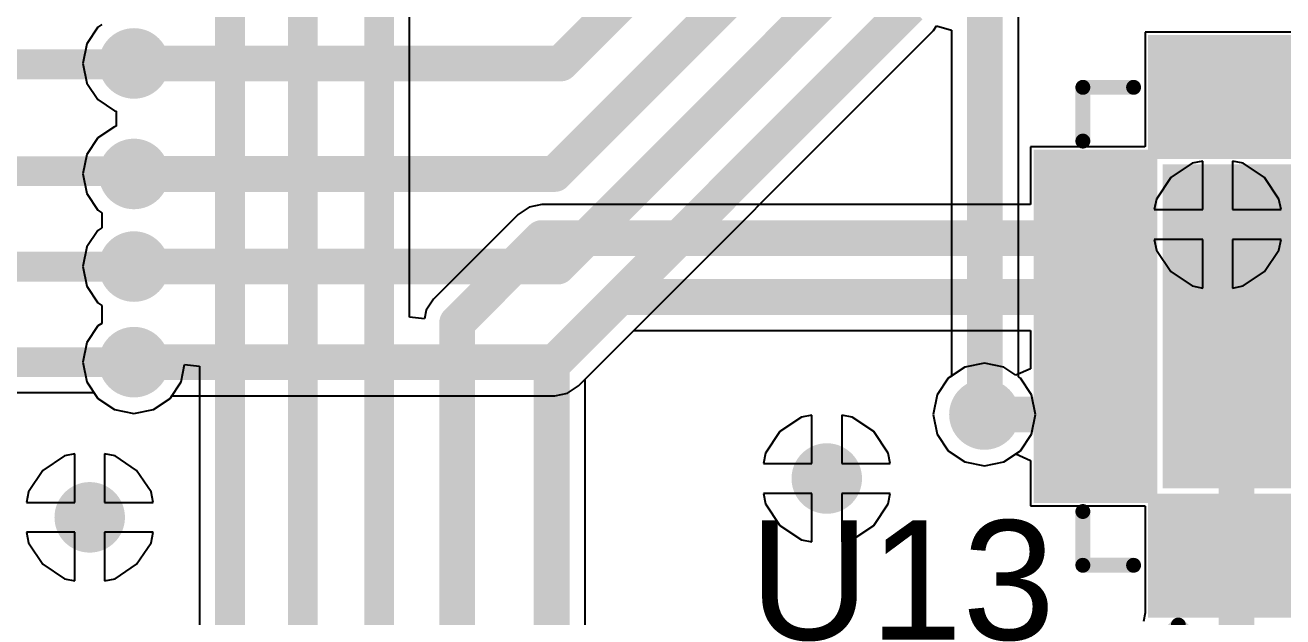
# Model space of a CAD drawing. Header units: millimetres. Extents: x -0.26 to 4.68, y -0.29 to 2.93.
# Drawn here: x 3.4824 to 3.9038, y 1.3637 to 1.5618 of the extents above; entities that cross this region are included whole.
import ezdxf

# ---------------------------------------------------------------- set-up
doc = ezdxf.new("R2010")
doc.units = ezdxf.units.MM
doc.header["$MEASUREMENT"] = 0
for name, color, linetype in [('BottomLayer', 5, 'Continuous'), ('BottomSolder', 6, 'Continuous'), ('TopLayer', 1, 'Continuous'), ('TopOverlay', 2, 'Continuous'), ('TopPaste', 8, 'Continuous'), ('TopSolder', 216, 'Continuous'), ('ViaHoleLayer', 16, 'Continuous')]:
    doc.layers.add(name, color=color, linetype=linetype)
doc.styles.add('Arial', font='arial.ttf', dxfattribs={"height": 0.2})

# ---------------------------------------------------------------- blocks, each defined once
blk = doc.blocks.new('24_QFN__4_4__25')
at = {"layer": 'TopLayer'}
for points in [[(-0.05512, 0.06004), (-0.05512, 0.0935), (-0.04331, 0.0935), (-0.04331, 0.06004)], [(-0.03543, 0.06004), (-0.03543, 0.0935), (-0.02362, 0.0935), (-0.02362, 0.06004)], [(-0.01575, 0.06004), (-0.01575, 0.0935), (-0.00394, 0.0935), (-0.00394, 0.06004)], [(0.00394, 0.06004), (0.00394, 0.0935), (0.01575, 0.0935), (0.01575, 0.06004)], [(0.02362, 0.06004), (0.02362, 0.0935), (0.03543, 0.0935), (0.03543, 0.06004)], [(0.04331, 0.06004), (0.04331, 0.0935), (0.05512, 0.0935), (0.05512, 0.06004)], [(-0.0935, 0.05512), (-0.06004, 0.05512), (-0.06004, 0.04331), (-0.0935, 0.04331)], [(0.06004, 0.05512), (0.0935, 0.05512), (0.0935, 0.04331), (0.06004, 0.04331)], [(-0.0502, -0.0502), (-0.0502, 0.0502), (0.0502, 0.0502), (0.0502, -0.0502)], [(-0.0935, 0.03543), (-0.06004, 0.03543), (-0.06004, 0.02362), (-0.0935, 0.02362)], [(0.06004, 0.03543), (0.0935, 0.03543), (0.0935, 0.02362), (0.06004, 0.02362)], [(-0.0935, 0.01575), (-0.06004, 0.01575), (-0.06004, 0.00394), (-0.0935, 0.00394)], [(0.06004, 0.01575), (0.0935, 0.01575), (0.0935, 0.00394), (0.06004, 0.00394)], [(-0.0935, -0.00394), (-0.06004, -0.00394), (-0.06004, -0.01575), (-0.0935, -0.01575)], [(0.06004, -0.00394), (0.0935, -0.00394), (0.0935, -0.01575), (0.06004, -0.01575)], [(-0.0935, -0.02362), (-0.06004, -0.02362), (-0.06004, -0.03543), (-0.0935, -0.03543)], [(0.06004, -0.02362), (0.0935, -0.02362), (0.0935, -0.03543), (0.06004, -0.03543)], [(-0.0935, -0.04331), (-0.06004, -0.04331), (-0.06004, -0.05512), (-0.0935, -0.05512)], [(0.06004, -0.04331), (0.0935, -0.04331), (0.0935, -0.05512), (0.06004, -0.05512)], [(-0.04331, -0.06004), (-0.04331, -0.0935), (-0.05512, -0.0935), (-0.05512, -0.06004)], [(-0.02362, -0.06004), (-0.02362, -0.0935), (-0.03543, -0.0935), (-0.03543, -0.06004)], [(-0.00394, -0.06004), (-0.00394, -0.0935), (-0.01575, -0.0935), (-0.01575, -0.06004)], [(0.01575, -0.06004), (0.01575, -0.0935), (0.00394, -0.0935), (0.00394, -0.06004)], [(0.03543, -0.06004), (0.03543, -0.0935), (0.02362, -0.0935), (0.02362, -0.06004)], [(0.05512, -0.06004), (0.05512, -0.0935), (0.04331, -0.0935), (0.04331, -0.06004)]]:
    blk.add_hatch(color=1, dxfattribs=at).paths.add_polyline_path(points)
at = {"layer": 'TopPaste'}
for points in [[(-0.05512, 0.06004), (-0.05512, 0.0935), (-0.04331, 0.0935), (-0.04331, 0.06004)], [(-0.03543, 0.06004), (-0.03543, 0.0935), (-0.02362, 0.0935), (-0.02362, 0.06004)], [(-0.01575, 0.06004), (-0.01575, 0.0935), (-0.00394, 0.0935), (-0.00394, 0.06004)], [(0.00394, 0.06004), (0.00394, 0.0935), (0.01575, 0.0935), (0.01575, 0.06004)], [(0.02362, 0.06004), (0.02362, 0.0935), (0.03543, 0.0935), (0.03543, 0.06004)], [(0.04331, 0.06004), (0.04331, 0.0935), (0.05512, 0.0935), (0.05512, 0.06004)], [(-0.0935, 0.05512), (-0.06004, 0.05512), (-0.06004, 0.04331), (-0.0935, 0.04331)], [(0.06004, 0.05512), (0.0935, 0.05512), (0.0935, 0.04331), (0.06004, 0.04331)], [(-0.0502, -0.0502), (-0.0502, 0.0502), (0.0502, 0.0502), (0.0502, -0.0502)], [(-0.0935, 0.03543), (-0.06004, 0.03543), (-0.06004, 0.02362), (-0.0935, 0.02362)], [(0.06004, 0.03543), (0.0935, 0.03543), (0.0935, 0.02362), (0.06004, 0.02362)], [(-0.0935, 0.01575), (-0.06004, 0.01575), (-0.06004, 0.00394), (-0.0935, 0.00394)], [(0.06004, 0.01575), (0.0935, 0.01575), (0.0935, 0.00394), (0.06004, 0.00394)], [(-0.0935, -0.00394), (-0.06004, -0.00394), (-0.06004, -0.01575), (-0.0935, -0.01575)], [(0.06004, -0.00394), (0.0935, -0.00394), (0.0935, -0.01575), (0.06004, -0.01575)], [(-0.0935, -0.02362), (-0.06004, -0.02362), (-0.06004, -0.03543), (-0.0935, -0.03543)], [(0.06004, -0.02362), (0.0935, -0.02362), (0.0935, -0.03543), (0.06004, -0.03543)], [(-0.0935, -0.04331), (-0.06004, -0.04331), (-0.06004, -0.05512), (-0.0935, -0.05512)], [(0.06004, -0.04331), (0.0935, -0.04331), (0.0935, -0.05512), (0.06004, -0.05512)], [(-0.04331, -0.06004), (-0.04331, -0.0935), (-0.05512, -0.0935), (-0.05512, -0.06004)], [(-0.02362, -0.06004), (-0.02362, -0.0935), (-0.03543, -0.0935), (-0.03543, -0.06004)], [(-0.00394, -0.06004), (-0.00394, -0.0935), (-0.01575, -0.0935), (-0.01575, -0.06004)], [(0.01575, -0.06004), (0.01575, -0.0935), (0.00394, -0.0935), (0.00394, -0.06004)], [(0.03543, -0.06004), (0.03543, -0.0935), (0.02362, -0.0935), (0.02362, -0.06004)], [(0.05512, -0.06004), (0.05512, -0.0935), (0.04331, -0.0935), (0.04331, -0.06004)]]:
    blk.add_hatch(color=8, dxfattribs=at).paths.add_polyline_path(points)
at = {"layer": 'TopSolder'}
for points in [[(-0.05912, 0.05604), (-0.05912, 0.0975), (-0.03931, 0.0975), (-0.03931, 0.05604)], [(-0.03943, 0.05604), (-0.03943, 0.0975), (-0.01962, 0.0975), (-0.01962, 0.05604)], [(-0.01975, 0.05604), (-0.01975, 0.0975), (0.00006, 0.0975), (0.00006, 0.05604)], [(-0.00006, 0.05604), (-0.00006, 0.0975), (0.01975, 0.0975), (0.01975, 0.05604)], [(0.01962, 0.05604), (0.01962, 0.0975), (0.03943, 0.0975), (0.03943, 0.05604)], [(0.03931, 0.05604), (0.03931, 0.0975), (0.05912, 0.0975), (0.05912, 0.05604)], [(-0.0975, 0.05912), (-0.05604, 0.05912), (-0.05604, 0.03931), (-0.0975, 0.03931)], [(0.05604, 0.05912), (0.0975, 0.05912), (0.0975, 0.03931), (0.05604, 0.03931)], [(-0.0542, -0.0542), (-0.0542, 0.0542), (0.0542, 0.0542), (0.0542, -0.0542)], [(-0.0975, 0.03943), (-0.05604, 0.03943), (-0.05604, 0.01962), (-0.0975, 0.01962)], [(0.05604, 0.03943), (0.0975, 0.03943), (0.0975, 0.01962), (0.05604, 0.01962)], [(-0.0975, 0.01975), (-0.05604, 0.01975), (-0.05604, -0.00006), (-0.0975, -0.00006)], [(0.05604, 0.01975), (0.0975, 0.01975), (0.0975, -0.00006), (0.05604, -0.00006)], [(-0.0975, 0.00006), (-0.05604, 0.00006), (-0.05604, -0.01975), (-0.0975, -0.01975)], [(0.05604, 0.00006), (0.0975, 0.00006), (0.0975, -0.01975), (0.05604, -0.01975)], [(-0.0975, -0.01962), (-0.05604, -0.01962), (-0.05604, -0.03943), (-0.0975, -0.03943)], [(0.05604, -0.01962), (0.0975, -0.01962), (0.0975, -0.03943), (0.05604, -0.03943)], [(-0.0975, -0.03931), (-0.05604, -0.03931), (-0.05604, -0.05912), (-0.0975, -0.05912)], [(0.05604, -0.03931), (0.0975, -0.03931), (0.0975, -0.05912), (0.05604, -0.05912)], [(-0.03931, -0.05604), (-0.03931, -0.0975), (-0.05912, -0.0975), (-0.05912, -0.05604)], [(-0.01962, -0.05604), (-0.01962, -0.0975), (-0.03943, -0.0975), (-0.03943, -0.05604)], [(0.00006, -0.05604), (0.00006, -0.0975), (-0.01975, -0.0975), (-0.01975, -0.05604)], [(0.01975, -0.05604), (0.01975, -0.0975), (-0.00006, -0.0975), (-0.00006, -0.05604)], [(0.03943, -0.05604), (0.03943, -0.0975), (0.01962, -0.0975), (0.01962, -0.05604)], [(0.05912, -0.05604), (0.05912, -0.0975), (0.03931, -0.0975), (0.03931, -0.05604)]]:
    blk.add_hatch(color=216, dxfattribs=at).paths.add_polyline_path(points)
at = {"layer": 'TopOverlay', "const_width": 0.005}
for points in [[(-0.08, 0.081), (-0.062, 0.081)], [(-0.08, 0.081), (-0.08, 0.064)], [(0.062, 0.081), (0.08, 0.081)], [(0.08, 0.081), (0.08, 0.064)], [(-0.105, 0.054), (-0.105, 0.044)], [(-0.105, 0.054), (-0.1, 0.049)], [(-0.1, 0.049), (-0.105, 0.044)], [(-0.08, -0.064), (-0.08, -0.081)], [(0.08, -0.064), (0.08, -0.081)], [(-0.08, -0.081), (-0.062, -0.081)], [(0.062, -0.081), (0.08, -0.081)]]:
    blk.add_lwpolyline(points, dxfattribs=at)
at = {"layer": 'TopOverlay', "const_width": 0.0025}
for points in [[(-0.08125, 0.081, 1), (-0.07875, 0.081, 1)], [(-0.08125, 0.081, 1), (-0.07875, 0.081, 1)], [(-0.06325, 0.081, 1), (-0.06075, 0.081, 1)], [(0.06075, 0.081, 1), (0.06325, 0.081, 1)], [(0.07875, 0.081, 1), (0.08125, 0.081, 1)], [(0.07875, 0.081, 1), (0.08125, 0.081, 1)], [(-0.08125, 0.064, 1), (-0.07875, 0.064, 1)], [(0.07875, 0.064, 1), (0.08125, 0.064, 1)], [(-0.10625, 0.054, 1), (-0.10375, 0.054, 1)], [(-0.10625, 0.054, 1), (-0.10375, 0.054, 1)], [(-0.10125, 0.049, 1), (-0.09875, 0.049, 1)], [(-0.10125, 0.049, 1), (-0.09875, 0.049, 1)], [(-0.10625, 0.044, 1), (-0.10375, 0.044, 1)], [(-0.10625, 0.044, 1), (-0.10375, 0.044, 1)], [(-0.08125, -0.064, 1), (-0.07875, -0.064, 1)], [(0.07875, -0.064, 1), (0.08125, -0.064, 1)], [(-0.08125, -0.081, 1), (-0.07875, -0.081, 1)], [(-0.08125, -0.081, 1), (-0.07875, -0.081, 1)], [(-0.06325, -0.081, 1), (-0.06075, -0.081, 1)], [(0.06075, -0.081, 1), (0.06325, -0.081, 1)], [(0.07875, -0.081, 1), (0.08125, -0.081, 1)], [(0.07875, -0.081, 1), (0.08125, -0.081, 1)]]:
    blk.add_lwpolyline(points, format="xyb", close=True, dxfattribs=at)

msp = doc.modelspace()

# ---------------------------------------------------------------- hatches: boundary and pattern name
at = {"layer": 'BottomLayer'}
h = msp.add_hatch(color=5, dxfattribs=at)
edge = h.paths.add_edge_path()
edge.add_arc((3.51882, 1.54895), 0.01181, 0, 360)
h = msp.add_hatch(color=5, dxfattribs=at)
edge = h.paths.add_edge_path()
edge.add_arc((3.51882, 1.51195), 0.01181, 0, 360)
h = msp.add_hatch(color=5, dxfattribs=at)
edge = h.paths.add_edge_path()
edge.add_arc((3.882, 1.495), 0.01181, 0, 360)
h = msp.add_hatch(color=5, dxfattribs=at)
edge = h.paths.add_edge_path()
edge.add_arc((3.51882, 1.48095), 0.01181, 0, 360)
h = msp.add_hatch(color=5, dxfattribs=at)
edge = h.paths.add_edge_path()
edge.add_arc((3.51882, 1.44895), 0.01181, 0, 360)
h = msp.add_hatch(color=5, dxfattribs=at)
edge = h.paths.add_edge_path()
edge.add_arc((3.80382, 1.43142), 0.01181, 0, 360)
h = msp.add_hatch(color=5, dxfattribs=at)
edge = h.paths.add_edge_path()
edge.add_arc((3.751, 1.41), 0.01181, 0, 360)
h = msp.add_hatch(color=5, dxfattribs=at)
edge = h.paths.add_edge_path()
edge.add_arc((3.504, 1.397), 0.01181, 0, 360)
at = {"layer": 'BottomSolder'}
h = msp.add_hatch(color=6, dxfattribs=at)
edge = h.paths.add_edge_path()
edge.add_arc((3.51882, 1.54895), 0.00591, 0, 360)
h = msp.add_hatch(color=6, dxfattribs=at)
edge = h.paths.add_edge_path()
edge.add_arc((3.51882, 1.51195), 0.00591, 0, 360)
h = msp.add_hatch(color=6, dxfattribs=at)
edge = h.paths.add_edge_path()
edge.add_arc((3.882, 1.495), 0.00591, 0, 360)
h = msp.add_hatch(color=6, dxfattribs=at)
edge = h.paths.add_edge_path()
edge.add_arc((3.51882, 1.48095), 0.00591, 0, 360)
h = msp.add_hatch(color=6, dxfattribs=at)
edge = h.paths.add_edge_path()
edge.add_arc((3.51882, 1.44895), 0.00591, 0, 360)
h = msp.add_hatch(color=6, dxfattribs=at)
edge = h.paths.add_edge_path()
edge.add_arc((3.80382, 1.43142), 0.00591, 0, 360)
h = msp.add_hatch(color=6, dxfattribs=at)
edge = h.paths.add_edge_path()
edge.add_arc((3.751, 1.41), 0.00591, 0, 360)
h = msp.add_hatch(color=6, dxfattribs=at)
edge = h.paths.add_edge_path()
edge.add_arc((3.504, 1.397), 0.00591, 0, 360)
at = {"layer": 'TopLayer'}
h = msp.add_hatch(color=1, dxfattribs=at)
edge = h.paths.add_edge_path()
edge.add_arc((3.51882, 1.54895), 0.01181, 0, 360)
h = msp.add_hatch(color=1, dxfattribs=at)
edge = h.paths.add_edge_path()
edge.add_arc((3.51882, 1.51195), 0.01181, 0, 360)
h = msp.add_hatch(color=1, dxfattribs=at)
edge = h.paths.add_edge_path()
edge.add_arc((3.882, 1.495), 0.01181, 0, 360)
h = msp.add_hatch(color=1, dxfattribs=at)
edge = h.paths.add_edge_path()
edge.add_arc((3.51882, 1.48095), 0.01181, 0, 360)
h = msp.add_hatch(color=1, dxfattribs=at)
edge = h.paths.add_edge_path()
edge.add_arc((3.51882, 1.44895), 0.01181, 0, 360)
h = msp.add_hatch(color=1, dxfattribs=at)
edge = h.paths.add_edge_path()
edge.add_arc((3.80382, 1.43142), 0.01181, 0, 360)
h = msp.add_hatch(color=1, dxfattribs=at)
edge = h.paths.add_edge_path()
edge.add_arc((3.751, 1.41), 0.01181, 0, 360)
h = msp.add_hatch(color=1, dxfattribs=at)
edge = h.paths.add_edge_path()
edge.add_arc((3.504, 1.397), 0.01181, 0, 360)
at = {"layer": 'TopSolder'}
h = msp.add_hatch(color=216, dxfattribs=at)
edge = h.paths.add_edge_path()
edge.add_arc((3.51882, 1.54895), 0.00591, 0, 360)
h = msp.add_hatch(color=216, dxfattribs=at)
edge = h.paths.add_edge_path()
edge.add_arc((3.51882, 1.51195), 0.00591, 0, 360)
h = msp.add_hatch(color=216, dxfattribs=at)
edge = h.paths.add_edge_path()
edge.add_arc((3.882, 1.495), 0.00591, 0, 360)
h = msp.add_hatch(color=216, dxfattribs=at)
edge = h.paths.add_edge_path()
edge.add_arc((3.51882, 1.48095), 0.00591, 0, 360)
h = msp.add_hatch(color=216, dxfattribs=at)
edge = h.paths.add_edge_path()
edge.add_arc((3.51882, 1.44895), 0.00591, 0, 360)
h = msp.add_hatch(color=216, dxfattribs=at)
edge = h.paths.add_edge_path()
edge.add_arc((3.80382, 1.43142), 0.00591, 0, 360)
h = msp.add_hatch(color=216, dxfattribs=at)
edge = h.paths.add_edge_path()
edge.add_arc((3.751, 1.41), 0.00591, 0, 360)
h = msp.add_hatch(color=216, dxfattribs=at)
edge = h.paths.add_edge_path()
edge.add_arc((3.504, 1.397), 0.00591, 0, 360)
at = {"layer": 'ViaHoleLayer'}
h = msp.add_hatch(color=16, dxfattribs=at)
edge = h.paths.add_edge_path()
edge.add_arc((3.51882, 1.54895), 0.00591, 0, 360)
h = msp.add_hatch(color=16, dxfattribs=at)
edge = h.paths.add_edge_path()
edge.add_arc((3.51882, 1.51195), 0.00591, 0, 360)
h = msp.add_hatch(color=16, dxfattribs=at)
edge = h.paths.add_edge_path()
edge.add_arc((3.882, 1.495), 0.00591, 0, 360)
h = msp.add_hatch(color=16, dxfattribs=at)
edge = h.paths.add_edge_path()
edge.add_arc((3.51882, 1.48095), 0.00591, 0, 360)
h = msp.add_hatch(color=16, dxfattribs=at)
edge = h.paths.add_edge_path()
edge.add_arc((3.51882, 1.44895), 0.00591, 0, 360)
h = msp.add_hatch(color=16, dxfattribs=at)
edge = h.paths.add_edge_path()
edge.add_arc((3.80382, 1.43142), 0.00591, 0, 360)
h = msp.add_hatch(color=16, dxfattribs=at)
edge = h.paths.add_edge_path()
edge.add_arc((3.751, 1.41), 0.00591, 0, 360)
h = msp.add_hatch(color=16, dxfattribs=at)
edge = h.paths.add_edge_path()
edge.add_arc((3.504, 1.397), 0.00591, 0, 360)

# ---------------------------------------------------------------- linework, layer by layer
at = {"layer": 'BottomLayer'}
for p, q in [((3.81522, 1.44403), (3.81522, 1.79528)), ((3.5067, 1.56107), (3.50299, 1.55551)), ((3.50802, 1.56195), (3.5067, 1.56107)), ((3.66775, 1.44102), (3.78675, 1.56002)), ((3.78675, 1.56002), (3.78778, 1.56156)), ((3.78675, 1.56002), (3.78675, 1.56002)), ((3.78778, 1.56156), (3.79278, 1.56004)), ((3.79278, 1.56004), (3.79278, 1.44426)), ((3.50299, 1.55551), (3.50168, 1.54895)), ((3.50168, 1.54895), (3.50299, 1.54239)), ((3.50299, 1.54239), (3.5067, 1.53683)), ((3.5067, 1.53683), (3.51226, 1.53311)), ((3.51226, 1.53311), (3.51284, 1.533)), ((3.51284, 1.533), (3.51284, 1.5279)), ((3.51226, 1.52778), (3.5067, 1.52407)), ((3.51284, 1.5279), (3.51226, 1.52778)), ((3.5067, 1.52407), (3.50299, 1.51851)), ((3.50299, 1.51851), (3.50168, 1.51195)), ((3.87349, 1.51555), (3.86628, 1.51072)), ((3.877, 1.51624), (3.87349, 1.51555)), ((3.877, 1.5), (3.877, 1.51624)), ((3.89051, 1.51555), (3.887, 1.51624)), ((3.887, 1.51624), (3.887, 1.5)), ((3.89772, 1.51072), (3.89051, 1.51555)), ((3.50168, 1.51195), (3.50299, 1.50539)), ((3.86628, 1.51072), (3.86145, 1.50351)), ((3.90255, 1.50351), (3.89772, 1.51072)), ((3.50299, 1.50539), (3.5067, 1.49983)), ((3.86145, 1.50351), (3.86076, 1.5)), ((3.90324, 1.5), (3.90255, 1.50351)), ((3.5067, 1.49983), (3.50802, 1.49895)), ((3.50802, 1.49895), (3.50802, 1.49395)), ((3.86076, 1.5), (3.877, 1.5)), ((3.887, 1.5), (3.90324, 1.5)), ((3.5067, 1.49307), (3.50299, 1.48751)), ((3.50802, 1.49395), (3.5067, 1.49307)), ((3.877, 1.49), (3.86076, 1.49)), ((3.86076, 1.49), (3.86145, 1.48649)), ((3.877, 1.47376), (3.877, 1.49)), ((3.90324, 1.49), (3.887, 1.49)), ((3.887, 1.49), (3.887, 1.47376)), ((3.90255, 1.48649), (3.90324, 1.49)), ((3.50299, 1.48751), (3.50168, 1.48095)), ((3.86145, 1.48649), (3.86628, 1.47928)), ((3.89772, 1.47928), (3.90255, 1.48649)), ((3.50168, 1.48095), (3.50299, 1.47439)), ((3.86628, 1.47928), (3.87349, 1.47445)), ((3.89051, 1.47445), (3.89772, 1.47928)), ((3.50299, 1.47439), (3.5067, 1.46883)), ((3.87349, 1.47445), (3.877, 1.47376)), ((3.887, 1.47376), (3.89051, 1.47445)), ((3.5067, 1.46883), (3.50801, 1.46796)), ((3.50801, 1.46796), (3.50801, 1.46194)), ((3.5067, 1.46107), (3.50299, 1.45551)), ((3.50801, 1.46194), (3.5067, 1.46107)), ((3.50299, 1.45551), (3.50168, 1.44895)), ((3.50168, 1.44895), (3.50299, 1.44239)), ((3.50299, 1.44239), (3.5067, 1.43683)), ((3.7917, 1.44354), (3.78799, 1.43798)), ((3.79278, 1.44426), (3.7917, 1.44354)), ((3.81594, 1.44354), (3.81522, 1.44403)), ((3.81966, 1.43798), (3.81594, 1.44354)), ((3.53094, 1.43683), (3.53155, 1.43773)), ((3.53155, 1.43773), (3.65982, 1.43773)), ((3.65982, 1.43773), (3.66411, 1.43859)), ((3.65982, 1.43773), (3.65982, 1.43773)), ((3.66411, 1.43859), (3.66775, 1.44102)), ((3.78799, 1.43798), (3.78668, 1.43142)), ((3.82096, 1.43142), (3.81966, 1.43798)), ((3.5067, 1.43683), (3.51226, 1.43311)), ((3.51226, 1.43311), (3.51882, 1.43181)), ((3.51882, 1.43181), (3.52538, 1.43311)), ((3.52538, 1.43311), (3.53094, 1.43683)), ((3.74249, 1.43055), (3.73528, 1.42572)), ((3.746, 1.43124), (3.74249, 1.43055)), ((3.746, 1.415), (3.746, 1.43124)), ((3.75951, 1.43055), (3.756, 1.43124)), ((3.756, 1.43124), (3.756, 1.415)), ((3.76672, 1.42572), (3.75951, 1.43055)), ((3.78668, 1.43142), (3.78799, 1.42486)), ((3.81966, 1.42486), (3.82096, 1.43142)), ((3.73528, 1.42572), (3.73045, 1.41851)), ((3.77155, 1.41851), (3.76672, 1.42572)), ((3.78799, 1.42486), (3.7917, 1.4193)), ((3.81594, 1.4193), (3.81966, 1.42486)), ((3.49549, 1.41755), (3.48828, 1.41272)), ((3.499, 1.41824), (3.49549, 1.41755)), ((3.499, 1.402), (3.499, 1.41824)), ((3.51251, 1.41755), (3.509, 1.41824)), ((3.509, 1.41824), (3.509, 1.402)), ((3.51972, 1.41272), (3.51251, 1.41755)), ((3.73045, 1.41851), (3.72976, 1.415)), ((3.77224, 1.415), (3.77155, 1.41851)), ((3.7917, 1.4193), (3.79726, 1.41559)), ((3.81038, 1.41559), (3.81594, 1.4193)), ((3.48828, 1.41272), (3.48345, 1.40551)), ((3.52455, 1.40551), (3.51972, 1.41272)), ((3.72976, 1.415), (3.746, 1.415)), ((3.756, 1.415), (3.77224, 1.415)), ((3.79726, 1.41559), (3.80382, 1.41428)), ((3.80382, 1.41428), (3.81038, 1.41559)), ((3.48345, 1.40551), (3.48276, 1.402)), ((3.52524, 1.402), (3.52455, 1.40551)), ((3.746, 1.405), (3.72976, 1.405)), ((3.72976, 1.405), (3.73045, 1.40149)), ((3.746, 1.38876), (3.746, 1.405)), ((3.77224, 1.405), (3.756, 1.405)), ((3.756, 1.405), (3.756, 1.38876)), ((3.77155, 1.40149), (3.77224, 1.405)), ((3.48276, 1.402), (3.499, 1.402)), ((3.509, 1.402), (3.52524, 1.402)), ((3.73045, 1.40149), (3.73528, 1.39428)), ((3.76672, 1.39428), (3.77155, 1.40149)), ((3.499, 1.392), (3.48276, 1.392)), ((3.48276, 1.392), (3.48345, 1.38849)), ((3.499, 1.37576), (3.499, 1.392)), ((3.52524, 1.392), (3.509, 1.392)), ((3.509, 1.392), (3.509, 1.37576)), ((3.52455, 1.38849), (3.52524, 1.392)), ((3.73528, 1.39428), (3.74249, 1.38945)), ((3.75951, 1.38945), (3.76672, 1.39428)), ((3.48345, 1.38849), (3.48828, 1.38128)), ((3.51972, 1.38128), (3.52455, 1.38849)), ((3.74249, 1.38945), (3.746, 1.38876)), ((3.756, 1.38876), (3.75951, 1.38945)), ((3.48828, 1.38128), (3.49549, 1.37645)), ((3.51251, 1.37645), (3.51972, 1.38128)), ((3.49549, 1.37645), (3.499, 1.37576)), ((3.509, 1.37576), (3.51251, 1.37645))]:
    msp.add_line(p, q, dxfattribs=at)
at = {"layer": 'BottomLayer', "const_width": 0.012}
for points in [[(3.804, 1.4316), (3.804, 1.808)], [(3.66182, 1.54895), (3.70282, 1.58995)], [(3.65982, 1.51195), (3.72782, 1.57995)], [(3.66082, 1.48095), (3.75282, 1.57295)], [(3.65982, 1.44895), (3.77882, 1.56795)], [(3.51882, 1.54895), (3.66182, 1.54895)], [(3.51882, 1.51195), (3.65982, 1.51195)], [(3.51882, 1.48095), (3.66082, 1.48095)], [(3.51882, 1.44895), (3.65982, 1.44895)]]:
    msp.add_lwpolyline(points, dxfattribs=at)
at = {"layer": 'BottomLayer', "const_width": 0.006}
for points in [[(3.51582, 1.54895, 1), (3.52182, 1.54895, 1)], [(3.65882, 1.54895, 1), (3.66482, 1.54895, 1)], [(3.65882, 1.54895, 1), (3.66482, 1.54895, 1)], [(3.51582, 1.51195, 1), (3.52182, 1.51195, 1)], [(3.65682, 1.51195, 1), (3.66282, 1.51195, 1)], [(3.65682, 1.51195, 1), (3.66282, 1.51195, 1)], [(3.51582, 1.48095, 1), (3.52182, 1.48095, 1)], [(3.65782, 1.48095, 1), (3.66382, 1.48095, 1)], [(3.65782, 1.48095, 1), (3.66382, 1.48095, 1)], [(3.51582, 1.44895, 1), (3.52182, 1.44895, 1)], [(3.65682, 1.44895, 1), (3.66282, 1.44895, 1)], [(3.65682, 1.44895, 1), (3.66282, 1.44895, 1)], [(3.801, 1.4316, 1), (3.807, 1.4316, 1)]]:
    msp.add_lwpolyline(points, format="xyb", close=True, dxfattribs=at)
at = {"layer": 'TopLayer'}
for p, q in [((3.6112, 1.46399), (3.6112, 1.60922)), ((3.93613, 1.55945), (3.8577, 1.55945)), ((3.8577, 1.55945), (3.8577, 1.52115)), ((3.85763, 1.52107), (3.81932, 1.52107)), ((3.81932, 1.52107), (3.81932, 1.50169)), ((3.8577, 1.52115), (3.85763, 1.52115)), ((3.85763, 1.52115), (3.85763, 1.52107)), ((3.65122, 1.50084), (3.64758, 1.49841)), ((3.65551, 1.50169), (3.65122, 1.50084)), ((3.81932, 1.50169), (3.65551, 1.50169)), ((3.65551, 1.50169), (3.65551, 1.50169)), ((3.64758, 1.49841), (3.61921, 1.47003)), ((3.64758, 1.49841), (3.64758, 1.49841)), ((3.61921, 1.47003), (3.61678, 1.46639)), ((3.6162, 1.4635), (3.6112, 1.46399)), ((3.61678, 1.46639), (3.6162, 1.4635)), ((3.67004, 1.4433), (3.68631, 1.45958)), ((3.68631, 1.45958), (3.81932, 1.45958)), ((3.81932, 1.45958), (3.81932, 1.44684)), ((3.53466, 1.44239), (3.5358, 1.44815)), ((3.5358, 1.44815), (3.5408, 1.44766)), ((3.5408, 1.44766), (3.5408, 1.073)), ((3.79726, 1.44726), (3.7917, 1.44354)), ((3.80382, 1.44856), (3.79726, 1.44726)), ((3.81038, 1.44726), (3.80382, 1.44856)), ((3.81432, 1.44463), (3.81038, 1.44726)), ((3.81925, 1.44677), (3.81432, 1.44463)), ((3.81932, 1.44684), (3.81925, 1.44677)), ((3.53094, 1.43683), (3.53466, 1.44239)), ((3.67004, 1.25167), (3.67004, 1.4433)), ((3.7917, 1.44354), (3.78799, 1.43798)), ((3.47682, 1.43875), (3.50542, 1.43875)), ((3.50542, 1.43875), (3.5067, 1.43683)), ((3.78799, 1.43798), (3.78668, 1.43142)), ((3.5067, 1.43683), (3.51226, 1.43311)), ((3.51226, 1.43311), (3.51882, 1.43181)), ((3.51882, 1.43181), (3.52538, 1.43311)), ((3.52538, 1.43311), (3.53094, 1.43683)), ((3.74249, 1.43055), (3.73528, 1.42572)), ((3.746, 1.43124), (3.74249, 1.43055)), ((3.746, 1.415), (3.746, 1.43124)), ((3.75951, 1.43055), (3.756, 1.43124)), ((3.756, 1.43124), (3.756, 1.415)), ((3.76672, 1.42572), (3.75951, 1.43055)), ((3.78668, 1.43142), (3.78799, 1.42486)), ((3.73528, 1.42572), (3.73045, 1.41851)), ((3.77155, 1.41851), (3.76672, 1.42572)), ((3.78799, 1.42486), (3.7917, 1.4193)), ((3.49549, 1.41755), (3.48828, 1.41272)), ((3.499, 1.41824), (3.49549, 1.41755)), ((3.499, 1.402), (3.499, 1.41824)), ((3.51251, 1.41755), (3.509, 1.41824)), ((3.509, 1.41824), (3.509, 1.402)), ((3.51972, 1.41272), (3.51251, 1.41755)), ((3.73045, 1.41851), (3.72976, 1.415)), ((3.77224, 1.415), (3.77155, 1.41851)), ((3.7917, 1.4193), (3.79726, 1.41559)), ((3.81038, 1.41559), (3.81432, 1.41822)), ((3.81432, 1.41822), (3.81925, 1.41607)), ((3.48828, 1.41272), (3.48345, 1.40551)), ((3.52455, 1.40551), (3.51972, 1.41272)), ((3.72976, 1.415), (3.746, 1.415)), ((3.756, 1.415), (3.77224, 1.415)), ((3.79726, 1.41559), (3.80382, 1.41428)), ((3.80382, 1.41428), (3.81038, 1.41559)), ((3.81925, 1.41607), (3.81932, 1.416)), ((3.81932, 1.416), (3.81932, 1.40083)), ((3.48345, 1.40551), (3.48276, 1.402)), ((3.52524, 1.402), (3.52455, 1.40551)), ((3.746, 1.405), (3.72976, 1.405)), ((3.72976, 1.405), (3.73045, 1.40149)), ((3.746, 1.38876), (3.746, 1.405)), ((3.77224, 1.405), (3.756, 1.405)), ((3.756, 1.405), (3.756, 1.38876)), ((3.77155, 1.40149), (3.77224, 1.405)), ((3.48276, 1.402), (3.499, 1.402)), ((3.509, 1.402), (3.52524, 1.402)), ((3.73045, 1.40149), (3.73528, 1.39428)), ((3.76672, 1.39428), (3.77155, 1.40149)), ((3.81932, 1.40083), (3.85763, 1.40083)), ((3.85763, 1.40083), (3.85763, 1.40075)), ((3.85763, 1.40075), (3.8577, 1.40075)), ((3.8577, 1.40075), (3.8577, 1.36498)), ((3.499, 1.392), (3.48276, 1.392)), ((3.48276, 1.392), (3.48345, 1.38849)), ((3.499, 1.37576), (3.499, 1.392)), ((3.52524, 1.392), (3.509, 1.392)), ((3.509, 1.392), (3.509, 1.37576)), ((3.52455, 1.38849), (3.52524, 1.392)), ((3.73528, 1.39428), (3.74249, 1.38945)), ((3.75951, 1.38945), (3.76672, 1.39428)), ((3.48345, 1.38849), (3.48828, 1.38128)), ((3.51972, 1.38128), (3.52455, 1.38849)), ((3.74249, 1.38945), (3.746, 1.38876)), ((3.756, 1.38876), (3.75951, 1.38945)), ((3.48828, 1.38128), (3.49549, 1.37645)), ((3.51251, 1.37645), (3.51972, 1.38128)), ((3.49549, 1.37645), (3.499, 1.37576)), ((3.509, 1.37576), (3.51251, 1.37645)), ((3.8577, 1.36498), (3.85717, 1.36217))]:
    msp.add_line(p, q, dxfattribs=at)
for points, const_width in [([(3.551, 1.073), (3.551, 1.61377)], 0.01), ([(3.57541, 1.09659), (3.57541, 1.61636)], 0.01), ([(3.601, 1.09615), (3.601, 1.61577)], 0.01), ([(3.26597, 1.54865), (3.51812, 1.54865)], 0.01), ([(3.4729, 1.51287), (3.5179, 1.51287)], 0.01), ([(3.5179, 1.51287), (3.51882, 1.51195)], 0.01), ([(3.62714, 1.4621), (3.65551, 1.49048)], 0.012), ([(3.65551, 1.49048), (3.84105, 1.49048)], 0.012), ([(3.4735, 1.48095), (3.51882, 1.48095)], 0.01), ([(3.65882, 1.44795), (3.68167, 1.47079)], 0.012), ([(3.68167, 1.47079), (3.84105, 1.47079)], 0.012), ([(3.62714, 1.23895), (3.62714, 1.4621)], 0.012), ([(3.88829, 1.43142), (3.91782, 1.46095)], 0.008), ([(3.47682, 1.44895), (3.51882, 1.44895)], 0.01), ([(3.65882, 1.23895), (3.65882, 1.44795)], 0.012), ([(3.8003, 1.43142), (3.84105, 1.43142)], 0.012), ([(3.88829, 1.38418), (3.88829, 1.43142)], 0.012), ([(3.88829, 1.35642), (3.88829, 1.38418)], 0.012)]:
    msp.add_lwpolyline(points, dxfattribs=dict(at, const_width=const_width))
for points, const_width in [([(3.51562, 1.54865, 1), (3.52062, 1.54865, 1)], 0.005), ([(3.5154, 1.51287, 1), (3.5204, 1.51287, 1)], 0.005), ([(3.5154, 1.51287, 1), (3.5204, 1.51287, 1)], 0.005), ([(3.51632, 1.51195, 1), (3.52132, 1.51195, 1)], 0.005), ([(3.65251, 1.49048, 1), (3.65851, 1.49048, 1)], 0.006), ([(3.65251, 1.49048, 1), (3.65851, 1.49048, 1)], 0.006), ([(3.83805, 1.49048, 1), (3.84405, 1.49048, 1)], 0.006), ([(3.51632, 1.48095, 1), (3.52132, 1.48095, 1)], 0.005), ([(3.67867, 1.47079, 1), (3.68467, 1.47079, 1)], 0.006), ([(3.67867, 1.47079, 1), (3.68467, 1.47079, 1)], 0.006), ([(3.83805, 1.47079, 1), (3.84405, 1.47079, 1)], 0.006), ([(3.62414, 1.4621, 1), (3.63014, 1.4621, 1)], 0.006), ([(3.62414, 1.4621, 1), (3.63014, 1.4621, 1)], 0.006), ([(3.51632, 1.44895, 1), (3.52132, 1.44895, 1)], 0.005), ([(3.65582, 1.44795, 1), (3.66182, 1.44795, 1)], 0.006), ([(3.65582, 1.44795, 1), (3.66182, 1.44795, 1)], 0.006), ([(3.7973, 1.43142, 1), (3.80329, 1.43142, 1)], 0.006), ([(3.83805, 1.43142, 1), (3.84405, 1.43142, 1)], 0.006), ([(3.88529, 1.43142, 1), (3.89129, 1.43142, 1)], 0.006), ([(3.88629, 1.43142, 1), (3.89029, 1.43142, 1)], 0.004), ([(3.88529, 1.38418, 1), (3.89129, 1.38418, 1)], 0.006), ([(3.88529, 1.38418, 1), (3.89129, 1.38418, 1)], 0.006)]:
    msp.add_lwpolyline(points, format="xyb", close=True, dxfattribs=dict(at, const_width=const_width))

# ---------------------------------------------------------------- block references
at = {"rotation": 90}
msp.add_blockref('24_QFN__4_4__25', (3.91782, 1.46095), dxfattribs=at)

# ---------------------------------------------------------------- texts
at = {"layer": 'TopOverlay', "style": 'Arial'}
msp.add_text('U13', height=0.04, dxfattribs=at).set_placement((3.72502, 1.35601))

doc.saveas('drawing.dxf')
